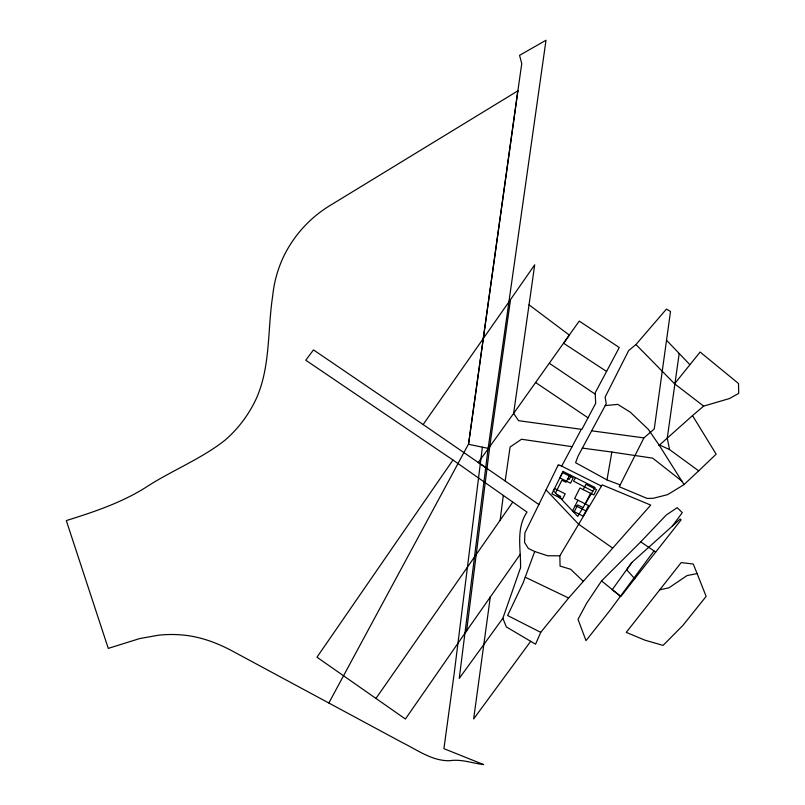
<?xml version="1.0" encoding="UTF-8"?>
<svg xmlns="http://www.w3.org/2000/svg" width="805" height="805" viewBox="0 0 805 805"><rect width="100%" height="100%" fill="white"/><g stroke="black" fill="none" stroke-linecap="round" stroke-linejoin="round"><path stroke-width="1.21" d="M482.386 447.167L454.221 673.282L443.917 748.65L483.714 764.609C472.434 763.281 461.456 758.863 449.683 760.715C432.104 761.117 417.393 749.978 402.309 742.592L231.981 650.832C217.954 643.346 202.85 637.62 187.032 635.497A119.814 119.814 0 0 0 158.464 635.215L139.708 638.556L108.262 648.387L66.302 520.583C93.591 512.061 121.002 502.934 145.383 487.649C171.244 470.633 200.747 459.373 225.098 440.114C238.23 428.763 248.805 414.625 256.161 398.908C270.691 366.627 267.391 330.07 272.704 295.827A119.1 119.1 0 0 1 283.702 256.382C293.694 235.795 309.523 218.215 328.983 206.161L517.867 90.854L521.761 63.615L519.557 55.334L546.011 40.25L488.061 448.959L459.252 678.404L502.863 618.27L520.543 567.736M452.974 460.017L305.749 360.207L313.497 349.903L423.128 424.537L510.521 299.611L489.752 446.614L466.659 630.748L405.398 719.016L316.979 657.202L452.974 460.017L527.013 512.091C515.673 528.623 520.996 549.08 520.543 567.746M490.376 596.505L473.642 718.966L530.696 641.323M500.147 520.211L503.316 495.467M679.199 353.496L667.254 438.162L669.529 449.562L698.68 470.865L716.148 454.181L692.521 415.601L703.651 406.102L729.451 398.555L738.698 393.383L738.517 383.532L700.129 352.037L674.57 383.784L703.651 406.102M698.68 470.865L684.039 484.56L672.497 491.694L667.496 494.673L653.237 498.295L647.109 498.426L619.236 486.733L643.919 437.89L654.244 428.995L670.515 311.465L666.46 309.07L635.96 344.54L628.685 350.527L605.119 397.107L606.225 403.687L577.96 456.324L575.595 462.694L606.98 479.911L620.152 484.912M468.52 444.29L517.867 90.854L468.52 444.29L488.132 448.355M488.061 448.959L513.62 413.438L534.711 264.815L508.74 302.147M502.863 618.27L506.335 626.914L535.567 644.201L540.719 632.348L568.632 598.024L650.712 505.087L602.18 484.862L559.837 555.792L547.672 555.772L534.711 551.516L528.402 548.507L524.558 542.459L524.89 532.89L538.867 504.534L505.168 481.008L510.088 447.037L521.509 439.248L572.083 446.674L581.28 429.317M606.98 479.911L611.84 452.058L652.704 458.156L681.855 481.098M540.719 632.348L507.593 615.513L523.009 583.162L534.711 551.516M538.867 504.534L558.157 465.159L560.532 465.542L601.446 486.089M555.51 492.952L561.9 480.213L566.026 482.286L569.779 474.799M560.028 497.721L560.693 496.413L557.06 494.592M571.188 475.503L569.216 479.438L567.807 478.723M577.92 500.227L572.596 510.833L583.202 516.166L588.536 505.55L574.619 498.567L579.942 487.961L593.859 494.944L596.525 489.631L585.909 484.308L583.243 489.611M573.935 512.383L577.668 504.936L583.001 507.613M585.235 503.9L590.558 493.284M606.567 371.447L619.276 347.498L579.218 321.104L513.62 413.438L518.611 420.693L581.894 429.397L595.68 403.345L595.187 392.82L606.567 371.447L563.641 343.272L569.407 335.152L529.066 304.853M572.083 446.674L561.89 465.763L558.157 465.159M328.843 703.007L468.591 443.917M575.575 477.707L573.542 481.108L592.842 491.201M672.396 526.017L682.278 512.654L677.166 507.683L666.278 515.009L640.73 541.856L601.566 580.908L586.654 603.227L578.02 619.347L586 640.639L610.069 610.311L653.912 551.002M464.938 633.233L520.181 554.383M376.086 698.237L512.755 502.119M634.722 578.694L681.08 519.899L680.215 519.004L631.855 562.464L626.632 569.729L634.722 578.694L620.836 596.505L601.566 580.908M631.855 562.464L612.223 589.723L620.464 596.213M489.752 446.614L478.271 462.442L487.015 468.49L423.128 424.537M692.521 415.601L659.235 445.276L684.039 484.56M659.778 589.793L668.965 587.801L687.007 575.585L697.11 573.583L706.136 596.394L682.831 625.505L663.068 645.399L644.946 640.176L626.26 632.368L681.201 562.574L693.276 564.043L697.11 573.583M605.209 405.579L617.757 404.392L630.265 412.14L648.277 429.296L659.235 445.276L658.832 444.692L669.529 449.562M582.327 448.093L611.84 452.058M591.745 430.836L643.919 437.89M525.252 577.215L568.632 598.024M575.253 505.53L585.869 510.853M655.673 552.059L640.73 541.856M549.453 363.357L595.257 394.198M535.828 382.657L588.022 417.805M485.727 467.584L505.168 481.008M612.454 547.943L578.594 524.206L546.082 489.913M583.424 581.462L570.594 569.236L560.079 566.096L559.837 555.792M635.96 344.54L674.57 383.784M666.56 340.274L689.654 364.434M563.098 471.448L553.417 490.748L577.738 516.397L595.066 487.498L563.098 471.448M554.575 488.504L551.908 493.817L562.524 499.14L565.191 493.837L554.575 488.504M562.564 472.585L559.898 477.898L570.514 483.221L573.18 477.918L562.564 472.585"/></g></svg>
